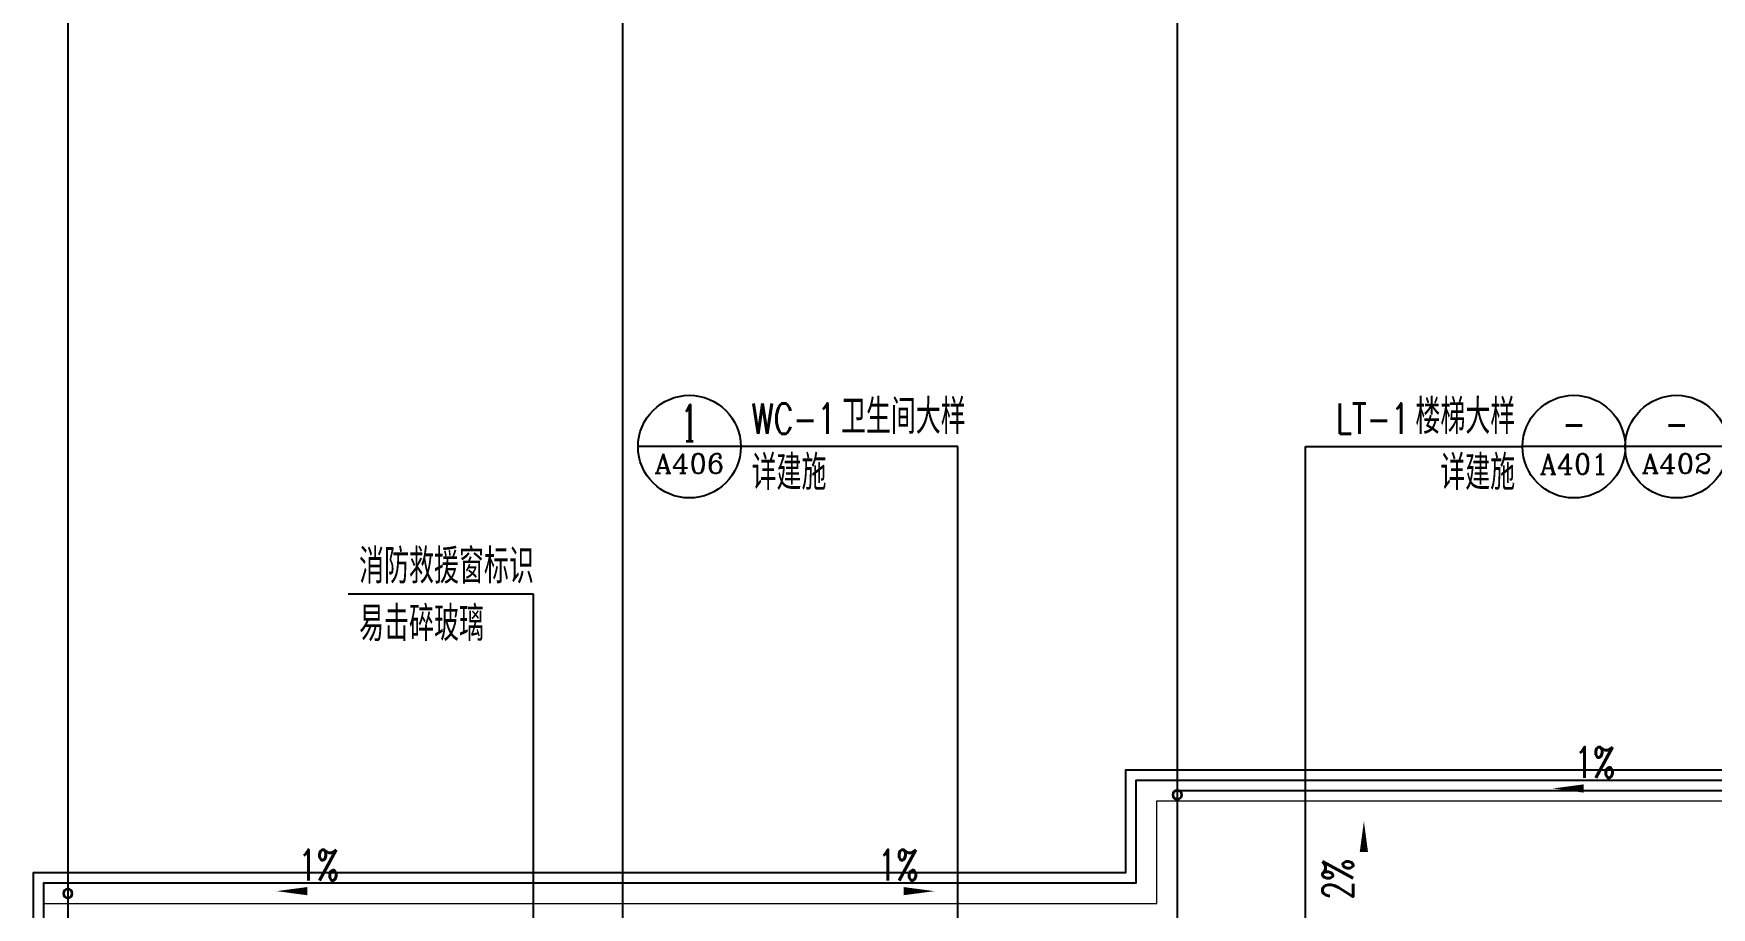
# Model space of a CAD drawing. Extents: x 1738711 to 2346805, y 1189731 to 2516152.
# Drawn here: x 1942292 to 1966792, y 1806717 to 1819485 of the extents above; entities that cross this region are included whole.
import ezdxf
from ezdxf.enums import TextEntityAlignment as Align

# ---------------------------------------------------------------- set-up
doc = ezdxf.new("R2010")
doc.units = 0
doc.header["$LTSCALE"] = 1000
doc.header["$MEASUREMENT"] = 0
doc.linetypes.add('复件 140224通州运河二期售楼部条件图_t3$0$X-ME SHAFT SH$0$X-B2$0$WATER_LINE', pattern=[0])
for name, color, linetype in [('DIM_IDEN', 3, 'Continuous'), ('DIM_LEAD', 3, 'Continuous'), ('DIM_SYMB', 3, 'Continuous'), ('DOTE', 1, 'Continuous'), ('PUB_TEXT', 7, 'Continuous'), ('WALL', 40, 'Continuous'), ('YS', 6, 'Continuous')]:
    doc.layers.add(name, color=color, linetype=linetype)
doc.layers.add('屋面水线', color=6, linetype='Continuous', lineweight=15)
doc.styles.add('_TCH_DIM', font='SIMPLEX', dxfattribs={"bigfont": 'GBCBIG'})
doc.styles.add('_TCH_LABEL', font='COMPLEX', dxfattribs={"bigfont": 'GBCBIG'})

# ---------------------------------------------------------------- blocks, each defined once
blk = doc.blocks.new('A$C68B42598')
at = {"layer": 'YS'}
for radius in [70, 60]:
    blk.add_circle((70, 70), radius, dxfattribs=at)

msp = doc.modelspace()

# ---------------------------------------------------------------- linework, layer by layer
at = {"layer": 'DIM_IDEN'}
for p, q in [((1952618, 1813449.3), (1951118, 1813449.3)), ((1955786.3, 1813449.3), (1952618, 1813449.3)), ((1955786.3, 1803007.9), (1955786.3, 1813449.3)), ((1960865.5, 1813449.3), (1964033.8, 1813449.3)), ((1960865.5, 1803007.9), (1960865.5, 1813449.3)), ((1965533.8, 1813449.3), (1964033.8, 1813449.3)), ((1967033.8, 1813449.3), (1965533.8, 1813449.3))]:
    msp.add_line(p, q, dxfattribs=at)
for centre in [(1951868, 1813449.3), (1964783.8, 1813449.3), (1966283.8, 1813449.3)]:
    msp.add_circle(centre, 750, dxfattribs=at)
at = {"layer": 'DIM_LEAD'}
for p, q in [((1949591.1, 1811292.1), (1946887.9, 1811292.1)), ((1949591.1, 1805038), (1949591.1, 1811292.1))]:
    msp.add_line(p, q, dxfattribs=at)
at = {"layer": 'DIM_SYMB'}
for points in [[(1965617, 1808455, 0, 0, 0), (1964475.9, 1808455, 0, 120, 0), (1964925.9, 1808455, 0, 0, 0)], [(1961717.1, 1806256.8, 0, 0, 0), (1961717.1, 1807979.2, 0, 120, 0), (1961717.1, 1807529.2, 0, 0, 0)], [(1946982.3, 1806955, 0, 0, 0), (1945841.3, 1806955, 0, 120, 0), (1946291.3, 1806955, 0, 0, 0)], [(1954303.8, 1806955, 0, 0, 0), (1955444.8, 1806955, 0, 120, 0), (1954994.8, 1806955, 0, 0, 0)]]:
    msp.add_lwpolyline(points, format="xyseb", dxfattribs=at)
at = {"layer": 'DOTE'}
for p, q in [((1942791.9, 1820349.3), (1942791.9, 1782657.1)), ((1950891.9, 1820349.3), (1950891.9, 1782657.1)), ((1958991.9, 1820349.3), (1958991.9, 1782657.1)), ((1958991.9, 1808425.4), (2001891.9, 1808425.4))]:
    msp.add_line(p, q, dxfattribs=at)
at = {"layer": 'WALL', "linetype": '复件 140224通州运河二期售楼部条件图_t3$0$X-ME SHAFT SH$0$X-B2$0$WATER_LINE'}
for points in [[(1942291.9, 1805725.4), (1942291.9, 1807225.4), (1958241.9, 1807225.4), (1958241.9, 1808725.4), (1984041.9, 1808725.4), (1984041.9, 1807225.4), (1999991.9, 1807225.4), (1999991.9, 1805725.4)], [(1942441.9, 1805725.4), (1942441.9, 1807075.4), (1958391.9, 1807075.4), (1958391.9, 1808575.4), (1983891.9, 1808575.4), (1983891.9, 1807075.4), (1999841.9, 1807075.4), (1999841.9, 1805725.4)]]:
    msp.add_lwpolyline(points, dxfattribs=at)
at = {"layer": '屋面水线'}
msp.add_line((1950891.9, 1806775.4), (1950891.9, 1807075.4), dxfattribs=at)
msp.add_lwpolyline([(1942441.9, 1806775.4), (1958691.9, 1806775.4), (1958691.9, 1808275.4), (1983591.9, 1808275.4), (1983591.9, 1806775.4), (1999841.9, 1806775.4)], dxfattribs=at)

# ---------------------------------------------------------------- block references
at = {"layer": 'YS', "xscale": -1, "rotation": 180}
for p in [(1958921.9, 1808431.8), (1942721.9, 1806990.2)]:
    msp.add_blockref('A$C68B42598', p, dxfattribs=at)

# ---------------------------------------------------------------- texts
at = {"layer": 'PUB_TEXT', "color": 7, "style": '_TCH_LABEL'}
for s, height, p, p2 in [('1', 535.4, (1951753.2, 1813531.6), (1951982.7, 1813531.6)), ('A406', 283.33, (1951355.3, 1813060.4), (1952380.7, 1813060.4)), ('A401', 297.49, (1964280.9, 1813048.3), (1965286.7, 1813048.3)), ('A402', 283.33, (1965771.1, 1813060.4), (1966796.5, 1813060.4))]:
    msp.add_text(s, height=height, dxfattribs=at).set_placement(p, p2, align=Align.FIT)
at = {"layer": 'PUB_TEXT', "color": 7, "style": '_TCH_DIM', "width": 0.705882}
for s, p in [('WC-1', (1952775.5, 1813634.7)), ('LT-1', (1961313.9, 1813634.7)), ('1%%%', (1964791.5, 1808612.5)), ('1%%%', (1946156.8, 1807112.5)), ('1%%%', (1954619.3, 1807112.5))]:
    msp.add_text(s, height=446.25, dxfattribs=at).set_placement(p)
at = {"layer": 'PUB_TEXT', "color": 7, "style": '_TCH_DIM'}
for s, p in [('卫生间大样', (1954080.5, 1813634.7)), ('楼梯大样', (1962468.9, 1813634.7)), ('详建施', (1952775.5, 1812817.1)), ('详建施', (1962831.9, 1812817.1)), ('消防救援窗标识', (1947045.4, 1811449.6)), ('易击碎玻璃', (1947045.4, 1810609.6))]:
    msp.add_text(s, height=506.38, dxfattribs=at).set_placement(p)
at = {"layer": 'PUB_TEXT', "color": 7, "style": '_TCH_LABEL', "width": 0.777778}
for p, p2 in [((1964609.8, 1813532.3), (1964957.8, 1813532.3)), ((1966109.8, 1813532.3), (1966457.8, 1813532.3))]:
    msp.add_text('-', height=522, dxfattribs=at).set_placement(p, p2, align=Align.FIT)
at = {"layer": 'PUB_TEXT', "color": 7, "style": '_TCH_DIM', "width": 0.705882}
msp.add_text('2%%%', height=446.25, rotation=90, dxfattribs=at).set_placement((1961559.6, 1806833))

doc.saveas('drawing.dxf')
